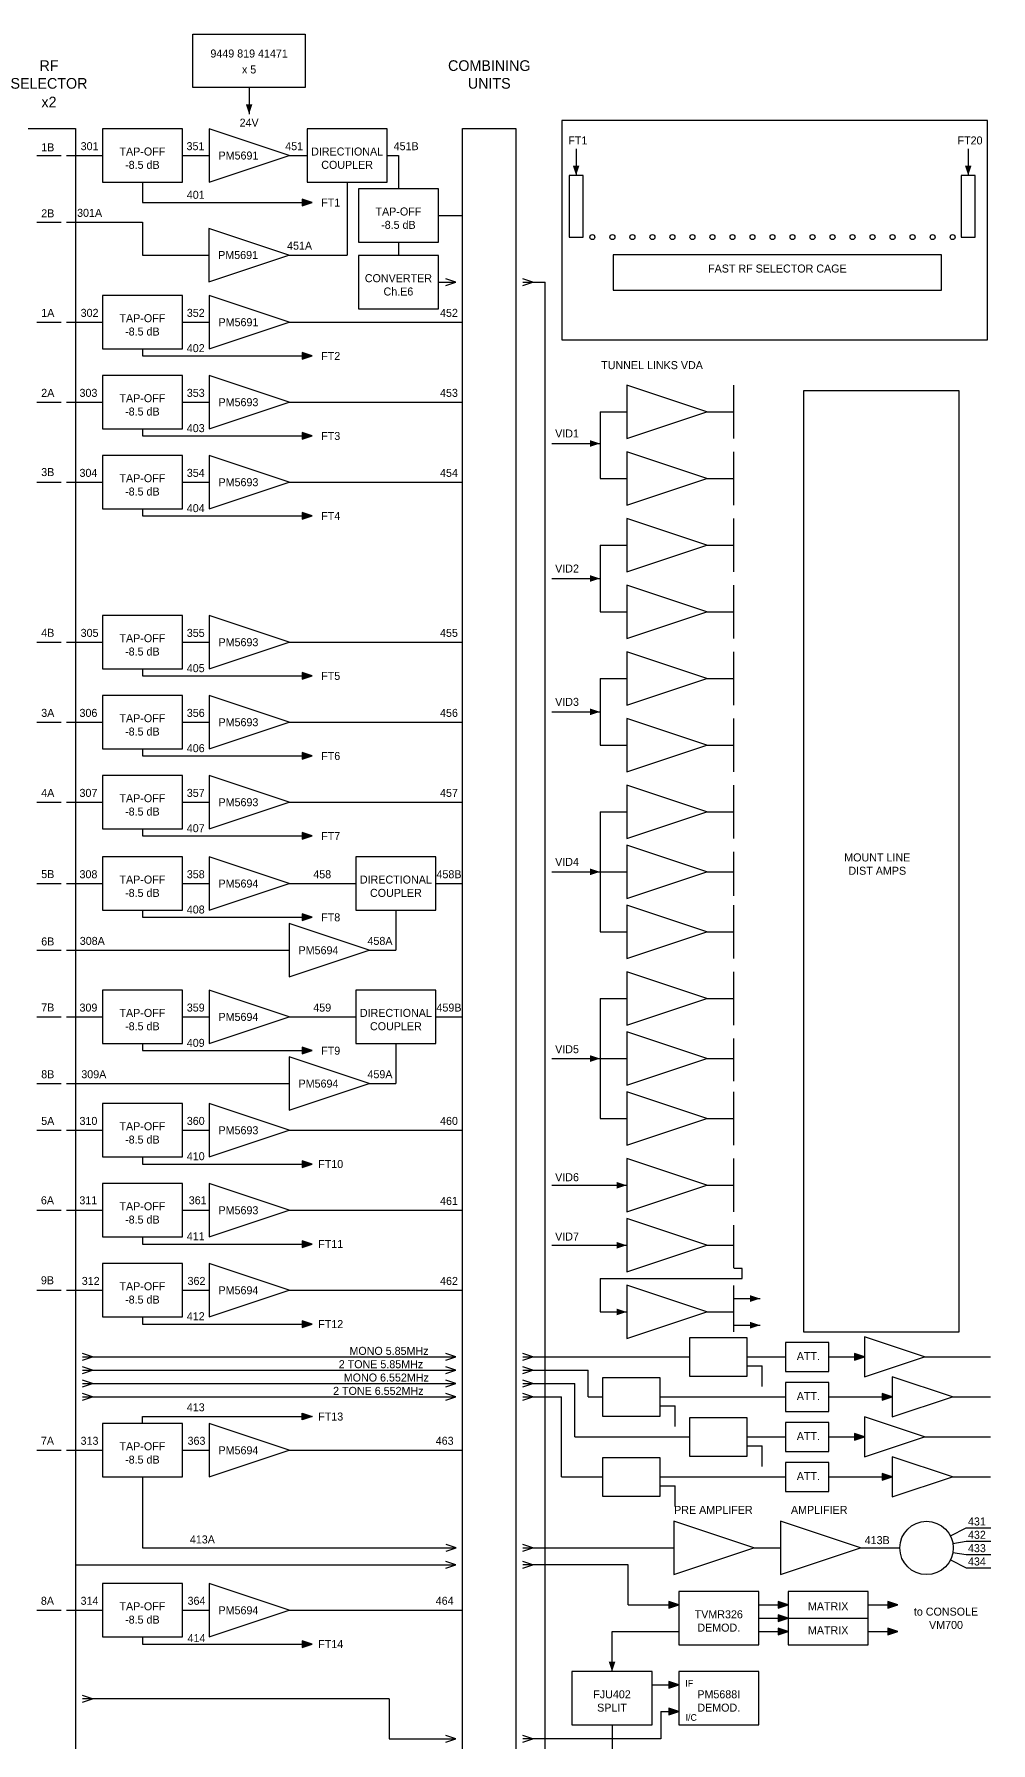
# Model space of a CAD drawing. Extents: x 20 to 823, y 22 to 1154.
# Drawn here: x 465 to 823, y 510 to 1151 of the extents above; entities that cross this region are included whole.
import ezdxf
from ezdxf.enums import TextEntityAlignment as Align

# ---------------------------------------------------------------- set-up
doc = ezdxf.new("R2010")
doc.units = 0
doc.linetypes.add('CENT', pattern=[0])
for name, color, linetype in [('BLOKKE', 6, 'CONTINUOUS'), ('KABEL-NUMMER', 4, 'CONTINUOUS'), ('TEKST', 7, 'CONTINUOUS'), ('WIRING', 5, 'CONTINUOUS')]:
    doc.layers.add(name, color=color, linetype=linetype)

msp = doc.modelspace()

# ---------------------------------------------------------------- linework, layer by layer
at = {"layer": 'BLOKKE', "color": 0}
for points in [[(524.37, 1150.66), (566.47, 1150.66), (566.47, 1130.66), (524.37, 1130.66)], [(460.42, 1115.3), (480.42, 1115.3), (480.42, 309.06), (460.42, 309.06)], [(490.42, 1095.16), (520.42, 1095.16), (520.42, 1115.16), (490.42, 1115.16)], [(530.42, 1115.16), (530.42, 1095.16), (560.42, 1105.16)], [(567.15, 1095.16), (597.15, 1095.16), (597.15, 1115.16), (567.15, 1115.16)], [(625.42, 1115.3), (645.42, 1115.3), (645.42, 297.66), (625.42, 297.66)], [(665.34, 1074.58), (670.59, 1074.58), (670.59, 1097.66), (665.34, 1097.66)], [(812.3, 1074.58), (817.55, 1074.58), (817.55, 1097.66), (812.3, 1097.66)], [(586.37, 1072.66), (616.37, 1072.66), (616.37, 1092.66), (586.37, 1092.66)], [(530.29, 1077.85), (530.29, 1057.85), (560.29, 1067.85)], [(586.37, 1047.66), (616.37, 1047.66), (616.37, 1067.66), (586.37, 1067.66)], [(681.89, 1054.63), (804.87, 1054.63), (804.87, 1067.93), (681.89, 1067.93)], [(490.42, 1032.66), (520.42, 1032.66), (520.42, 1052.66), (490.42, 1052.66)], [(530.42, 1052.66), (530.42, 1032.66), (560.42, 1042.66)], [(490.42, 1002.66), (520.42, 1002.66), (520.42, 1022.66), (490.42, 1022.66)], [(530.42, 1022.66), (530.42, 1002.66), (560.42, 1012.66)], [(686.92, 1019.04), (686.92, 999.04), (716.92, 1009.04)], [(686.92, 994.04), (686.92, 974.04), (716.92, 984.04)], [(490.42, 972.66), (520.42, 972.66), (520.42, 992.66), (490.42, 992.66)], [(530.42, 992.66), (530.42, 972.66), (560.42, 982.66)], [(686.92, 969.04), (686.92, 949.04), (716.92, 959.04)], [(686.92, 944.04), (686.92, 924.04), (716.92, 934.04)], [(490.42, 912.66), (520.42, 912.66), (520.42, 932.66), (490.42, 932.66)], [(530.42, 932.66), (530.42, 912.66), (560.42, 922.66)], [(686.92, 919.04), (686.92, 899.04), (716.92, 909.04)], [(490.42, 882.66), (520.42, 882.66), (520.42, 902.66), (490.42, 902.66)], [(530.42, 902.66), (530.42, 882.66), (560.42, 892.66)], [(686.92, 894.04), (686.92, 874.04), (716.92, 884.04)], [(490.42, 852.66), (520.42, 852.66), (520.42, 872.66), (490.42, 872.66)], [(530.42, 872.66), (530.42, 852.66), (560.42, 862.66)], [(686.92, 869.04), (686.92, 849.04), (716.92, 859.04)], [(686.92, 846.54), (686.92, 826.54), (716.92, 836.54)], [(490.42, 822.16), (520.42, 822.16), (520.42, 842.16), (490.42, 842.16)], [(530.42, 842.16), (530.42, 822.16), (560.42, 832.16)], [(585.42, 822.16), (615.42, 822.16), (615.42, 842.16), (585.42, 842.16)], [(686.92, 824.04), (686.92, 804.04), (716.92, 814.04)], [(560.42, 817.16), (560.42, 797.16), (590.42, 807.16)], [(686.92, 799.04), (686.92, 779.04), (716.92, 789.04)], [(490.42, 772.16), (520.42, 772.16), (520.42, 792.16), (490.42, 792.16)], [(530.42, 792.16), (530.42, 772.16), (560.42, 782.16)], [(585.42, 772.16), (615.42, 772.16), (615.42, 792.16), (585.42, 792.16)], [(686.92, 776.54), (686.92, 756.54), (716.92, 766.54)], [(560.42, 767.16), (560.42, 747.16), (590.42, 757.16)], [(490.42, 729.66), (520.42, 729.66), (520.42, 749.66), (490.42, 749.66)], [(530.42, 749.66), (530.42, 729.66), (560.42, 739.66)], [(686.92, 754.04), (686.92, 734.04), (716.92, 744.04)], [(686.92, 729.04), (686.92, 709.04), (716.92, 719.04)], [(490.42, 699.66), (520.42, 699.66), (520.42, 719.66), (490.42, 719.66)], [(530.42, 719.66), (530.42, 699.66), (560.42, 709.66)], [(686.92, 706.54), (686.92, 686.54), (716.92, 696.54)], [(490.42, 669.66), (520.42, 669.66), (520.42, 689.66), (490.42, 689.66)], [(530.42, 689.66), (530.42, 669.66), (560.42, 679.66)], [(686.92, 681.54), (686.92, 661.54), (716.92, 671.54)], [(710.43, 647.43), (732.11, 647.43), (732.11, 661.88), (710.43, 661.88)], [(746.38, 649.24), (762.63, 649.24), (762.63, 660.08), (746.38, 660.08)], [(776.08, 662.16), (776.08, 647.16), (798.58, 654.66)], [(786.46, 647.16), (786.46, 632.16), (808.96, 639.66)], [(677.82, 632.43), (699.5, 632.43), (699.5, 646.88), (677.82, 646.88)], [(746.38, 634.24), (762.63, 634.24), (762.63, 645.08), (746.38, 645.08)], [(490.42, 609.66), (520.42, 609.66), (520.42, 629.66), (490.42, 629.66)], [(530.42, 629.66), (530.42, 609.66), (560.42, 619.66)], [(710.43, 617.43), (732.11, 617.43), (732.11, 631.88), (710.43, 631.88)], [(746.38, 619.24), (762.63, 619.24), (762.63, 630.08), (746.38, 630.08)], [(776.08, 632.16), (776.08, 617.16), (798.58, 624.66)], [(677.82, 602.43), (699.5, 602.43), (699.5, 616.88), (677.82, 616.88)], [(746.38, 604.24), (762.63, 604.24), (762.63, 615.08), (746.38, 615.08)], [(786.46, 617.16), (786.46, 602.16), (808.96, 609.66)], [(704.54, 593.03), (704.54, 573.03), (734.54, 583.03)], [(744.54, 593.03), (744.54, 573.03), (774.54, 583.03)], [(490.42, 549.66), (520.42, 549.66), (520.42, 569.66), (490.42, 569.66)], [(530.42, 569.66), (530.42, 549.66), (560.42, 559.66)], [(706.42, 546.66), (736.42, 546.66), (736.42, 566.66), (706.42, 566.66)], [(747.42, 546.66), (777.42, 546.66), (777.42, 566.66), (747.42, 566.66)], [(666.42, 516.66), (696.42, 516.66), (696.42, 536.66), (666.42, 536.66)], [(706.42, 516.66), (736.42, 516.66), (736.42, 536.66), (706.42, 536.66)]]:
    msp.add_lwpolyline(points, close=True, dxfattribs=at)
at = {"layer": 'BLOKKE', "color": 0, "linetype": 'CENT'}
for points in [[(822.15, 1036.1), (822.15, 1118.26), (662.56, 1118.26), (662.56, 1036.1)], [(753.17, 664.04), (811.46, 664.04), (811.46, 1016.87), (753.17, 1016.87)]]:
    msp.add_lwpolyline(points, close=True, dxfattribs=at)
at = {"layer": 'BLOKKE', "color": 0}
msp.add_lwpolyline([(747.42, 556.66), (777.42, 556.66)], dxfattribs=at)
for centre, radius in [((674.06, 1074.58), 0.928), ((681.56, 1074.58), 0.928), ((689.06, 1074.58), 0.928), ((696.56, 1074.58), 0.928), ((704.06, 1074.58), 0.928), ((711.56, 1074.58), 0.928), ((719.06, 1074.58), 0.928), ((726.56, 1074.58), 0.928), ((734.06, 1074.58), 0.928), ((741.56, 1074.58), 0.928), ((749.06, 1074.58), 0.928), ((756.56, 1074.58), 0.928), ((764.06, 1074.58), 0.928), ((771.56, 1074.58), 0.928), ((779.06, 1074.58), 0.928), ((786.56, 1074.58), 0.928), ((794.06, 1074.58), 0.928), ((801.56, 1074.58), 0.928), ((809.06, 1074.58), 0.928), ((799.3, 583.03), 10)]:
    msp.add_circle(centre, radius, dxfattribs=at)
at = {"layer": 'WIRING', "color": 0}
for p, q in [((622.88, 1057.66), (619.13, 1058.91)), ((619.13, 1056.41), (622.88, 1057.66)), ((651.71, 1057.66), (647.96, 1058.91)), ((647.96, 1056.41), (651.71, 1057.66)), ((656.42, 316.12), (656.42, 1057.66)), ((486.71, 654.66), (482.96, 655.91)), ((482.96, 653.41), (486.71, 654.66)), ((622.88, 654.66), (619.13, 655.91)), ((619.13, 653.41), (622.88, 654.66)), ((651.71, 654.66), (647.96, 655.91)), ((647.96, 653.41), (651.71, 654.66)), ((486.71, 649.66), (482.96, 650.91)), ((482.96, 648.41), (486.71, 649.66)), ((622.88, 649.66), (619.13, 650.91)), ((619.13, 648.41), (622.88, 649.66)), ((651.71, 649.66), (647.96, 650.91)), ((647.96, 648.41), (651.71, 649.66)), ((672.49, 639.66), (672.49, 649.66)), ((737.74, 643.61), (737.74, 651.36)), ((486.71, 644.66), (482.96, 645.91)), ((482.96, 643.41), (486.71, 644.66)), ((486.71, 639.66), (482.96, 640.91)), ((622.88, 644.66), (619.13, 645.91)), ((619.13, 643.41), (622.88, 644.66)), ((622.88, 639.66), (619.13, 640.91)), ((651.71, 644.66), (647.96, 645.91)), ((647.96, 643.41), (651.71, 644.66)), ((651.71, 639.66), (647.96, 640.91)), ((667.49, 624.66), (667.49, 644.66)), ((482.96, 638.41), (486.71, 639.66)), ((619.13, 638.41), (622.88, 639.66)), ((647.96, 638.41), (651.71, 639.66)), ((662.49, 609.66), (662.49, 639.66)), ((705.13, 628.61), (705.13, 636.36)), ((737.74, 613.61), (737.74, 621.36)), ((705.13, 598.61), (705.13, 606.36)), ((622.96, 583.03), (619.21, 584.28)), ((651.79, 583.03), (648.04, 584.28)), ((622.88, 576.66), (619.13, 577.91)), ((619.13, 575.41), (622.88, 576.66)), ((619.21, 581.78), (622.96, 583.03)), ((651.71, 576.66), (647.96, 577.91)), ((647.96, 575.41), (651.71, 576.66)), ((687.44, 576.66), (647.96, 576.66)), ((648.04, 581.78), (651.79, 583.03)), ((687.44, 561.66), (687.44, 576.66)), ((486.71, 526.51), (482.96, 527.76)), ((482.96, 525.26), (486.71, 526.51)), ((622.88, 511.51), (619.13, 512.76)), ((651.71, 511.51), (647.96, 512.76)), ((619.13, 510.26), (622.88, 511.51)), ((647.96, 510.26), (651.71, 511.51))]:
    msp.add_line(p, q, dxfattribs=at)
for points in [[(545.42, 1130.66), (545.42, 1120.66)], [(465.88, 1105.16), (474.96, 1105.16)], [(476.96, 1105.16), (490.42, 1105.16)], [(520.42, 1105.16), (530.42, 1105.16)], [(560.42, 1105.16), (567.15, 1105.16)], [(597.15, 1105.16), (601.37, 1105.16)], [(601.37, 1105.16), (601.37, 1092.66)], [(667.96, 1107.66), (667.96, 1097.66)], [(814.92, 1107.66), (814.92, 1097.66)], [(505.42, 1095.16), (505.42, 1087.5), (569, 1087.5)], [(582.15, 1095.16), (582.15, 1067.85)], [(465.88, 1080.16), (474.96, 1080.16)], [(476.96, 1080.16), (505.42, 1080.16)], [(505.42, 1080.16), (505.42, 1067.85), (530.29, 1067.85)], [(616.37, 1082.66), (625.42, 1082.66)], [(601.37, 1072.66), (601.37, 1067.66)], [(560.29, 1067.85), (570.29, 1067.85)], [(560.29, 1067.85), (582.15, 1067.85)], [(616.37, 1057.66), (622.88, 1057.66)], [(647.96, 1057.66), (656.42, 1057.66)], [(465.88, 1042.66), (474.96, 1042.66)], [(476.96, 1042.66), (490.42, 1042.66)], [(520.42, 1042.66), (530.42, 1042.66)], [(560.42, 1042.66), (625.42, 1042.66)], [(505.42, 1032.66), (505.42, 1030), (569, 1030)], [(726.92, 1019.04), (726.92, 999.04)], [(465.88, 1012.66), (474.96, 1012.66)], [(476.96, 1012.66), (490.42, 1012.66)], [(520.42, 1012.66), (530.42, 1012.66)], [(560.42, 1012.66), (625.42, 1012.66)], [(676.92, 1009.04), (676.92, 984.04)], [(676.92, 1009.04), (686.92, 1009.04)], [(716.92, 1009.04), (726.92, 1009.04)], [(505.42, 1002.66), (505.42, 1000), (569, 1000)], [(658.92, 997.16), (676.92, 997.16)], [(726.92, 994.04), (726.92, 974.04)], [(465.88, 982.66), (474.96, 982.66)], [(476.96, 982.66), (490.42, 982.66)], [(520.42, 982.66), (530.42, 982.66)], [(560.42, 982.66), (625.42, 982.66)], [(676.92, 984.04), (686.92, 984.04)], [(716.92, 984.04), (726.92, 984.04)], [(505.42, 972.66), (505.42, 970), (569, 970)], [(726.92, 969.04), (726.92, 949.04)], [(676.92, 959.04), (676.92, 934.04)], [(676.92, 959.04), (686.92, 959.04)], [(716.92, 959.04), (726.92, 959.04)], [(658.92, 946.54), (676.92, 946.54)], [(726.92, 944.04), (726.92, 924.04)], [(676.92, 934.04), (686.92, 934.04)], [(716.92, 934.04), (726.92, 934.04)], [(465.88, 922.66), (474.96, 922.66)], [(476.96, 922.66), (490.42, 922.66)], [(476.96, 922.66), (490.42, 922.66)], [(520.42, 922.66), (530.42, 922.66)], [(560.42, 922.66), (625.42, 922.66)], [(726.92, 919.04), (726.92, 899.04)], [(505.42, 912.66), (505.42, 910), (569, 910)], [(676.92, 909.04), (676.92, 884.04)], [(676.92, 909.04), (686.92, 909.04)], [(716.92, 909.04), (726.92, 909.04)], [(465.88, 892.66), (474.96, 892.66)], [(476.96, 892.66), (490.42, 892.66)], [(476.96, 892.66), (490.42, 892.66)], [(520.42, 892.66), (530.42, 892.66)], [(560.42, 892.66), (625.42, 892.66)], [(658.92, 896.54), (676.92, 896.54)], [(726.92, 894.04), (726.92, 874.04)], [(505.42, 882.66), (505.42, 880), (569, 880)], [(676.92, 884.04), (686.92, 884.04)], [(716.92, 884.04), (726.92, 884.04)], [(726.92, 869.04), (726.92, 849.04)], [(465.88, 862.66), (474.96, 862.66)], [(476.96, 862.66), (490.42, 862.66)], [(476.96, 862.66), (490.42, 862.66)], [(520.42, 862.66), (530.42, 862.66)], [(560.42, 862.66), (625.42, 862.66)], [(676.92, 859.04), (686.92, 859.04)], [(676.92, 859.04), (676.92, 814.04)], [(716.92, 859.04), (726.92, 859.04)], [(505.42, 852.66), (505.42, 850), (569, 850)], [(726.92, 844.04), (726.92, 827.52)], [(658.92, 836.54), (676.92, 836.54)], [(676.92, 836.54), (686.92, 836.54)], [(716.92, 836.54), (726.92, 836.54)], [(465.88, 832.16), (474.96, 832.16)], [(476.96, 832.16), (490.42, 832.16)], [(520.42, 832.16), (530.42, 832.16)], [(560.42, 832.16), (585.42, 832.16)], [(615.42, 832.16), (625.42, 832.16)], [(615.42, 832.16), (625.42, 832.16)], [(505.42, 822.16), (505.42, 819.5), (569, 819.5)], [(600.42, 822.16), (600.42, 807.16)], [(726.92, 824.04), (726.92, 804.04)], [(676.92, 814.04), (686.92, 814.04)], [(716.92, 814.04), (726.92, 814.04)], [(465.88, 807.16), (474.96, 807.16)], [(476.96, 807.16), (560.42, 807.16)], [(590.42, 807.16), (600.42, 807.16)], [(590.42, 807.16), (600.42, 807.16)], [(726.92, 799.04), (726.92, 779.04)], [(676.92, 789.04), (686.92, 789.04)], [(676.92, 789.04), (676.92, 744.04)], [(716.92, 789.04), (726.92, 789.04)], [(465.88, 782.16), (474.96, 782.16)], [(476.96, 782.16), (490.42, 782.16)], [(520.42, 782.16), (530.42, 782.16)], [(560.42, 782.16), (585.42, 782.16)], [(615.42, 782.16), (625.42, 782.16)], [(615.42, 782.16), (625.42, 782.16)], [(505.42, 772.16), (505.42, 769.5), (569, 769.5)], [(600.42, 772.16), (600.42, 757.16)], [(726.92, 774.04), (726.92, 758.01)], [(658.92, 766.54), (676.92, 766.54)], [(676.92, 766.54), (686.92, 766.54)], [(716.92, 766.54), (726.92, 766.54)], [(465.88, 757.16), (474.96, 757.16)], [(476.96, 757.16), (560.42, 757.16)], [(590.42, 757.16), (600.42, 757.16)], [(590.42, 757.16), (600.42, 757.16)], [(726.92, 754.04), (726.92, 734.04)], [(676.92, 744.04), (686.92, 744.04)], [(716.92, 744.04), (726.92, 744.04)], [(465.88, 739.66), (474.96, 739.66)], [(476.96, 739.66), (490.42, 739.66)], [(520.42, 739.66), (530.42, 739.66)], [(560.42, 739.66), (625.42, 739.66)], [(505.42, 729.66), (505.42, 727), (569, 727)], [(726.92, 729.04), (726.92, 709.04)], [(658.92, 719.04), (686.92, 719.04)], [(716.92, 719.04), (726.92, 719.04)], [(465.88, 709.66), (474.96, 709.66)], [(476.96, 709.66), (490.42, 709.66)], [(520.42, 709.66), (530.42, 709.66)], [(560.42, 709.66), (625.42, 709.66)], [(505.42, 699.66), (505.42, 697), (569, 697)], [(726.92, 704.04), (726.92, 688.01)], [(658.92, 696.54), (686.92, 696.54)], [(716.92, 696.54), (726.92, 696.54)], [(730.14, 684.04), (730.14, 687.78), (727.09, 687.78)], [(465.88, 679.66), (474.96, 679.66)], [(476.96, 679.66), (490.42, 679.66)], [(520.42, 679.66), (530.42, 679.66)], [(560.42, 679.66), (625.42, 679.66)], [(676.92, 684.04), (730.14, 684.04)], [(676.92, 684.04), (676.92, 671.54)], [(726.92, 681.41), (726.92, 664.04)], [(726.92, 676.54), (736.92, 676.54)], [(505.42, 669.66), (505.42, 667), (569, 667)], [(676.92, 671.54), (686.92, 671.54)], [(716.92, 671.54), (726.92, 671.54)], [(726.92, 666.54), (736.92, 666.54)], [(482.96, 654.66), (622.88, 654.66)], [(647.96, 654.66), (710.43, 654.66)], [(732.11, 654.66), (746.38, 654.66)], [(762.63, 654.66), (776.08, 654.66)], [(798.58, 654.66), (823.23, 654.66)], [(482.96, 649.66), (622.88, 649.66)], [(647.96, 649.66), (672.49, 649.66)], [(732.11, 651.36), (737.74, 651.36)], [(482.96, 644.66), (622.88, 644.66)], [(647.96, 644.66), (667.49, 644.66)], [(482.96, 639.66), (622.88, 639.66)], [(647.96, 639.66), (662.49, 639.66)], [(672.49, 639.66), (677.82, 639.66)], [(699.5, 639.66), (746.38, 639.66)], [(699.5, 636.36), (705.13, 636.36)], [(762.63, 639.66), (786.46, 639.66)], [(808.96, 639.66), (823.23, 639.66)], [(505.42, 629.66), (505.42, 632.31), (569, 632.31)], [(667.49, 624.66), (710.43, 624.66)], [(732.11, 624.66), (746.38, 624.66)], [(762.63, 624.66), (776.08, 624.66)], [(798.58, 624.66), (823.23, 624.66)], [(465.88, 619.66), (474.96, 619.66)], [(476.96, 619.66), (490.42, 619.66)], [(520.42, 619.66), (530.42, 619.66)], [(560.42, 619.66), (625.42, 619.66)], [(732.11, 621.36), (737.74, 621.36)], [(505.42, 609.66), (505.42, 583.03), (622.96, 583.03)], [(662.49, 609.66), (677.82, 609.66)], [(699.5, 609.66), (746.38, 609.66)], [(762.63, 609.66), (786.46, 609.66)], [(808.96, 609.66), (823.23, 609.66)], [(699.5, 606.36), (705.13, 606.36)], [(808.23, 587.53), (814.18, 590.53)], [(814.18, 590.53), (823.37, 590.53)], [(809.16, 584.68), (814.18, 585.53)], [(814.18, 585.53), (823.37, 585.53)], [(480.42, 576.66), (622.88, 576.66)], [(647.96, 583.03), (704.54, 583.03)], [(734.54, 583.03), (744.54, 583.03)], [(774.54, 583.03), (789.3, 583.03)], [(808.23, 578.53), (814.18, 575.53)], [(809.16, 581.37), (814.18, 580.53)], [(814.18, 580.53), (823.37, 580.53)], [(814.18, 575.53), (823.37, 575.53)], [(465.88, 559.66), (474.96, 559.66)], [(476.96, 559.66), (490.42, 559.66)], [(520.42, 559.66), (530.42, 559.66)], [(560.42, 559.66), (625.42, 559.66)], [(687.44, 561.66), (706.42, 561.66)], [(736.42, 561.66), (747.42, 561.66)], [(777.42, 561.66), (788.58, 561.66)], [(681.42, 536.66), (681.42, 551.66), (706.42, 551.66)], [(736.42, 556.66), (747.42, 556.66)], [(736.42, 551.66), (747.42, 551.66)], [(777.42, 551.66), (788.58, 551.66)], [(505.42, 549.66), (505.42, 547), (569, 547)], [(597.88, 526.51), (482.96, 526.51)], [(597.88, 526.51), (597.88, 511.51), (622.88, 511.51)], [(696.42, 531.66), (706.42, 531.66)], [(696.42, 531.66), (706.42, 531.66)], [(699.74, 521.66), (699.74, 511.51), (647.96, 511.51)], [(699.74, 521.66), (706.42, 521.66)], [(681.42, 516.66), (681.42, 501.66), (706.42, 501.66)]]:
    msp.add_lwpolyline(points, dxfattribs=at)
for points in [[(565.25, 1088.75), (565.25, 1086.25), (569, 1087.5)], [(565.25, 1031.25), (565.25, 1028.75), (569, 1030)], [(565.25, 1001.25), (565.25, 998.75), (569, 1000)], [(565.25, 1001.25), (565.25, 998.75), (569, 1000)], [(565.25, 971.25), (565.25, 968.75), (569, 970)], [(565.25, 971.25), (565.25, 968.75), (569, 970)], [(565.25, 911.25), (565.25, 908.75), (569, 910)], [(565.25, 881.25), (565.25, 878.75), (569, 880)], [(565.25, 881.25), (565.25, 878.75), (569, 880)], [(565.25, 851.25), (565.25, 848.75), (569, 850)], [(565.25, 851.25), (565.25, 848.75), (569, 850)], [(565.25, 820.75), (565.25, 818.25), (569, 819.5)], [(565.25, 820.75), (565.25, 818.25), (569, 819.5)], [(565.25, 820.75), (565.25, 818.25), (569, 819.5)], [(565.25, 770.75), (565.25, 768.25), (569, 769.5)], [(565.25, 770.75), (565.25, 768.25), (569, 769.5)], [(565.25, 728.25), (565.25, 725.75), (569, 727)], [(565.25, 728.25), (565.25, 725.75), (569, 727)], [(565.25, 698.25), (565.25, 695.75), (569, 697)], [(565.25, 698.25), (565.25, 695.75), (569, 697)], [(565.25, 668.25), (565.25, 665.75), (569, 667)], [(565.25, 668.25), (565.25, 665.75), (569, 667)], [(772.33, 655.91), (772.33, 653.41), (776.08, 654.66)], [(772.33, 655.91), (772.33, 653.41), (776.08, 654.66)], [(782.71, 640.91), (782.71, 638.41), (786.46, 639.66)], [(782.71, 640.91), (782.71, 638.41), (786.46, 639.66)], [(565.25, 631.06), (565.25, 633.56), (569, 632.31)], [(565.25, 631.06), (565.25, 633.56), (569, 632.31)], [(772.33, 625.91), (772.33, 623.41), (776.08, 624.66)], [(772.33, 625.91), (772.33, 623.41), (776.08, 624.66)], [(782.71, 610.91), (782.71, 608.41), (786.46, 609.66)], [(782.71, 610.91), (782.71, 608.41), (786.46, 609.66)], [(702.67, 562.91), (702.67, 560.41), (706.42, 561.66)], [(702.67, 562.91), (702.67, 560.41), (706.42, 561.66)], [(743.67, 562.91), (743.67, 560.41), (747.42, 561.66)], [(743.67, 562.91), (743.67, 560.41), (747.42, 561.66)], [(743.67, 557.91), (743.67, 555.41), (747.42, 556.66)], [(743.67, 557.91), (743.67, 555.41), (747.42, 556.66)], [(784.83, 562.91), (784.83, 560.41), (788.58, 561.66)], [(784.83, 562.91), (784.83, 560.41), (788.58, 561.66)], [(743.67, 552.91), (743.67, 550.41), (747.42, 551.66)], [(743.67, 552.91), (743.67, 550.41), (747.42, 551.66)], [(784.83, 552.91), (784.83, 550.41), (788.58, 551.66)], [(784.83, 552.91), (784.83, 550.41), (788.58, 551.66)], [(565.25, 548.25), (565.25, 545.75), (569, 547)], [(565.25, 548.25), (565.25, 545.75), (569, 547)], [(702.67, 532.91), (702.67, 530.41), (706.42, 531.66)], [(702.67, 532.91), (702.67, 530.41), (706.42, 531.66)], [(702.67, 532.91), (702.67, 530.41), (706.42, 531.66)], [(702.67, 532.91), (702.67, 530.41), (706.42, 531.66)], [(702.67, 522.91), (702.67, 520.41), (706.42, 521.66)], [(702.67, 522.91), (702.67, 520.41), (706.42, 521.66)]]:
    msp.add_lwpolyline(points, close=True, dxfattribs=at)
for points in [[(546.67, 1124.41), (545.42, 1120.66), (545.42, 1124.41), (544.17, 1124.41)], [(545.42, 1120.66), (544.17, 1124.41), (546.67, 1124.41), (545.42, 1120.66)], [(545.42, 1124.41), (546.67, 1124.41), (545.42, 1120.66), (544.17, 1124.41)], [(667.96, 1101.41), (669.21, 1101.41), (667.96, 1097.66), (666.71, 1101.41)], [(667.96, 1097.66), (666.71, 1101.41), (669.21, 1101.41), (667.96, 1097.66)], [(669.21, 1101.41), (667.96, 1097.66), (667.96, 1101.41), (666.71, 1101.41)], [(816.17, 1101.41), (814.92, 1097.66), (814.92, 1101.41), (813.67, 1101.41)], [(814.92, 1097.66), (813.67, 1101.41), (816.17, 1101.41), (814.92, 1097.66)], [(814.92, 1101.41), (816.17, 1101.41), (814.92, 1097.66), (813.67, 1101.41)], [(565.25, 1086.25), (569, 1087.5), (565.25, 1088.75), (565.25, 1086.25)], [(565.25, 1087.5), (565.25, 1088.75), (569, 1087.5), (565.25, 1086.25)], [(569, 1087.5), (565.25, 1086.25), (565.25, 1088.75), (569, 1087.5)], [(565.25, 1088.75), (569, 1087.5), (565.25, 1087.5), (565.25, 1086.25)], [(565.25, 1031.25), (569, 1030), (565.25, 1030), (565.25, 1028.75)], [(569, 1030), (565.25, 1028.75), (565.25, 1031.25), (569, 1030)], [(565.25, 1030), (565.25, 1031.25), (569, 1030), (565.25, 1028.75)], [(565.25, 1028.75), (569, 1030), (565.25, 1031.25), (565.25, 1028.75)], [(565.25, 1001.25), (569, 1000), (565.25, 1000), (565.25, 998.75)], [(569, 1000), (565.25, 998.75), (565.25, 1001.25), (569, 1000)], [(565.25, 1000), (565.25, 1001.25), (569, 1000), (565.25, 998.75)], [(565.25, 998.75), (569, 1000), (565.25, 1001.25), (565.25, 998.75)], [(673.17, 998.41), (676.92, 997.16), (673.17, 997.16), (673.17, 995.91)], [(565.25, 971.25), (569, 970), (565.25, 970), (565.25, 968.75)], [(569, 970), (565.25, 968.75), (565.25, 971.25), (569, 970)], [(565.25, 970), (565.25, 971.25), (569, 970), (565.25, 968.75)], [(565.25, 968.75), (569, 970), (565.25, 971.25), (565.25, 968.75)], [(673.17, 947.79), (676.92, 946.54), (673.17, 946.54), (673.17, 945.29)], [(565.25, 911.25), (569, 910), (565.25, 910), (565.25, 908.75)], [(569, 910), (565.25, 908.75), (565.25, 911.25), (569, 910)], [(565.25, 910), (565.25, 911.25), (569, 910), (565.25, 908.75)], [(565.25, 908.75), (569, 910), (565.25, 911.25), (565.25, 908.75)], [(673.17, 897.79), (676.92, 896.54), (673.17, 896.54), (673.17, 895.29)], [(565.25, 878.75), (569, 880), (565.25, 881.25), (565.25, 878.75)], [(565.25, 880), (565.25, 881.25), (569, 880), (565.25, 878.75)], [(569, 880), (565.25, 878.75), (565.25, 881.25), (569, 880)], [(565.25, 881.25), (569, 880), (565.25, 880), (565.25, 878.75)], [(565.25, 848.75), (569, 850), (565.25, 851.25), (565.25, 848.75)], [(565.25, 850), (565.25, 851.25), (569, 850), (565.25, 848.75)], [(569, 850), (565.25, 848.75), (565.25, 851.25), (569, 850)], [(565.25, 851.25), (569, 850), (565.25, 850), (565.25, 848.75)], [(673.17, 837.79), (676.92, 836.54), (673.17, 836.54), (673.17, 835.29)], [(565.25, 820.75), (569, 819.5), (565.25, 819.5), (565.25, 818.25)], [(569, 819.5), (565.25, 818.25), (565.25, 820.75), (569, 819.5)], [(565.25, 819.5), (565.25, 820.75), (569, 819.5), (565.25, 818.25)], [(565.25, 818.25), (569, 819.5), (565.25, 820.75), (565.25, 818.25)], [(565.25, 768.25), (569, 769.5), (565.25, 770.75), (565.25, 768.25)], [(565.25, 770.75), (569, 769.5), (565.25, 769.5), (565.25, 768.25)], [(673.17, 767.79), (676.92, 766.54), (673.17, 766.54), (673.17, 765.29)], [(565.25, 728.25), (569, 727), (565.25, 727), (565.25, 725.75)], [(565.25, 725.75), (569, 727), (565.25, 728.25), (565.25, 725.75)], [(683.17, 720.29), (686.92, 719.04), (683.17, 719.04), (683.17, 717.79)], [(565.25, 695.75), (569, 697), (565.25, 698.25), (565.25, 695.75)], [(565.25, 698.25), (569, 697), (565.25, 697), (565.25, 695.75)], [(683.17, 697.79), (686.92, 696.54), (683.17, 696.54), (683.17, 695.29)], [(683.17, 672.79), (686.92, 671.54), (683.17, 671.54), (683.17, 670.29)], [(733.17, 677.79), (736.92, 676.54), (733.17, 676.54), (733.17, 675.29)], [(565.25, 665.75), (569, 667), (565.25, 668.25), (565.25, 665.75)], [(565.25, 668.25), (569, 667), (565.25, 667), (565.25, 665.75)], [(733.17, 667.79), (736.92, 666.54), (733.17, 666.54), (733.17, 665.29)], [(772.33, 653.41), (776.08, 654.66), (772.33, 655.91), (772.33, 653.41)], [(772.33, 655.91), (776.08, 654.66), (772.33, 654.66), (772.33, 653.41)], [(782.71, 640.91), (786.46, 639.66), (782.71, 639.66), (782.71, 638.41)], [(782.71, 638.41), (786.46, 639.66), (782.71, 640.91), (782.71, 638.41)], [(565.25, 631.06), (569, 632.31), (565.25, 632.31), (565.25, 633.56)], [(565.25, 633.56), (569, 632.31), (565.25, 631.06), (565.25, 633.56)], [(772.33, 625.91), (776.08, 624.66), (772.33, 624.66), (772.33, 623.41)], [(772.33, 623.41), (776.08, 624.66), (772.33, 625.91), (772.33, 623.41)], [(782.71, 608.41), (786.46, 609.66), (782.71, 610.91), (782.71, 608.41)], [(782.71, 610.91), (786.46, 609.66), (782.71, 609.66), (782.71, 608.41)], [(702.67, 562.91), (706.42, 561.66), (702.67, 561.66), (702.67, 560.41)], [(702.67, 560.41), (706.42, 561.66), (702.67, 562.91), (702.67, 560.41)], [(743.67, 560.41), (747.42, 561.66), (743.67, 562.91), (743.67, 560.41)], [(743.67, 562.91), (747.42, 561.66), (743.67, 561.66), (743.67, 560.41)], [(743.67, 557.91), (747.42, 556.66), (743.67, 556.66), (743.67, 555.41)], [(743.67, 555.41), (747.42, 556.66), (743.67, 557.91), (743.67, 555.41)], [(784.83, 562.91), (788.58, 561.66), (784.83, 561.66), (784.83, 560.41)], [(784.83, 560.41), (788.58, 561.66), (784.83, 562.91), (784.83, 560.41)], [(743.67, 550.41), (747.42, 551.66), (743.67, 552.91), (743.67, 550.41)], [(743.67, 552.91), (747.42, 551.66), (743.67, 551.66), (743.67, 550.41)], [(784.83, 552.91), (788.58, 551.66), (784.83, 551.66), (784.83, 550.41)], [(784.83, 550.41), (788.58, 551.66), (784.83, 552.91), (784.83, 550.41)], [(565.25, 548.25), (569, 547), (565.25, 547), (565.25, 545.75)], [(565.25, 545.75), (569, 547), (565.25, 548.25), (565.25, 545.75)], [(680.17, 540.41), (681.42, 536.66), (681.42, 540.41), (682.67, 540.41)], [(702.67, 530.41), (706.42, 531.66), (702.67, 532.91), (702.67, 530.41)], [(702.67, 532.91), (706.42, 531.66), (702.67, 531.66), (702.67, 530.41)], [(702.67, 532.91), (706.42, 531.66), (702.67, 531.66), (702.67, 530.41)], [(702.67, 530.41), (706.42, 531.66), (702.67, 532.91), (702.67, 530.41)], [(702.67, 522.91), (706.42, 521.66), (702.67, 521.66), (702.67, 520.41)], [(702.67, 520.41), (706.42, 521.66), (702.67, 522.91), (702.67, 520.41)]]:
    msp.add_solid(points, dxfattribs=at)

# ---------------------------------------------------------------- texts
at = {"layer": 'KABEL-NUMMER', "color": 0}
for s, height, p in [('1B', 3, (469.97, 1106.73)), ('301', 3, (485.64, 1107.16)), ('351', 3, (525.32, 1107.16)), ('451', 3, (562.3, 1107.16)), ('451B', 3, (604.27, 1107.16)), ('401', 3, (525.42, 1088.93)), ('2B', 3, (469.97, 1081.98)), ('301A', 3, (485.64, 1082.16)), ('451A', 3, (564.33, 1069.85)), ('1A', 3, (469.97, 1044.66)), ('302', 3, (485.64, 1044.66)), ('352', 3, (525.42, 1044.66)), ('452', 3, (620.32, 1044.66)), ('402', 3, (525.42, 1031.43)), ('2A', 3, (469.97, 1014.66)), ('303', 3, (485.21, 1014.66)), ('353', 3, (525.42, 1014.66)), ('453', 3, (620.32, 1014.66)), ('403', 3, (525.42, 1001.43)), ('VID1', 3, (664.57, 999.42)), ('3B', 3, (469.97, 984.96)), ('304', 3, (485.21, 984.66)), ('354', 3, (525.42, 984.66)), ('454', 3, (620.32, 984.66)), ('404', 3, (525.42, 971.43)), ('VID2', 3, (664.57, 948.79)), ('4B', 3, (469.97, 924.68)), ('305', 3, (485.64, 924.66)), ('355', 3, (525.42, 924.66)), ('455', 3, (620.32, 924.66)), ('405', 3, (525.42, 911.43)), ('3A', 3, (469.97, 894.66)), ('306', 3, (485.21, 894.66)), ('356', 3, (525.42, 894.66)), ('456', 3, (620.32, 894.66)), ('VID3', 3, (664.57, 898.79)), ('406', 3, (525.42, 881.43)), ('4A', 3, (469.97, 864.66)), ('307', 3, (485.21, 864.66)), ('357', 3, (525.42, 864.66)), ('457', 3, (620.32, 864.66)), ('407', 3, (525.42, 851.43)), ('VID4', 3, (664.57, 838.79)), ('5B', 3, (469.97, 834.21)), ('308', 3, (485.21, 834.16)), ('358', 3, (525.42, 834.16)), ('458', 3, (572.82, 834.16)), ('458B', 3, (620.32, 834.16)), ('408', 3, (525.42, 820.93)), ('6B', 3, (469.97, 808.96)), ('308A', 3, (486.65, 809.16)), ('458A', 3, (594.46, 809.16)), ('7B', 3, (469.97, 784.21)), ('309', 3, (485.21, 784.16)), ('359', 3, (525.42, 784.16)), ('459', 3, (572.82, 784.16)), ('459B', 3, (620.32, 784.16)), ('409', 3, (525.42, 770.93)), ('VID5', 3, (664.57, 768.55)), ('8B', 3, (469.97, 759.16)), ('309A', 3, (487.22, 759.16)), ('459A', 3, (594.46, 759.16)), ('5A', 3, (469.97, 741.66)), ('310', 3, (485.21, 741.66)), ('360', 3, (525.42, 741.66)), ('460', 3, (620.32, 741.66)), ('410', 3, (525.42, 728.43)), ('VID6', 3, (664.57, 720.55)), ('6A', 3, (469.85, 711.9)), ('311', 3, (485.16, 711.9)), ('361', 3, (526.15, 711.9)), ('461', 3, (620.32, 711.66)), ('411', 3, (525.42, 698.43)), ('VID7', 3, (664.57, 698.3)), ('9B', 3, (469.85, 681.9)), ('312', 3, (486.06, 681.66)), ('362', 3, (525.7, 681.66)), ('462', 3, (620.32, 681.66)), ('412', 3, (525.42, 668.43)), ('MONO 5.85MHz', 3, (597.84, 655.43)), ('2 TONE 5.85MHz', 3, (594.84, 650.43)), ('MONO 6.552MHz', 3, (596.84, 645.43)), ('2 TONE 6.552MHz', 3, (593.84, 640.43)), ('413', 3, (525.42, 634.28)), ('7A', 3, (469.85, 621.72)), ('313', 3, (485.61, 621.72)), ('363', 3, (525.7, 621.72)), ('463', 3, (618.7, 621.72)), ('431', 3, (818.16, 591.46)), ('432', 3, (818.16, 586.46)), ('413A', 3, (527.91, 584.72)), ('413B', 3, (780.8, 584.46)), ('433', 3, (818.16, 581.46)), ('434', 3, (818.16, 576.46)), ('8A', 3, (469.85, 561.72)), ('314', 3, (485.61, 561.72)), ('364', 3, (525.7, 561.72)), ('464', 3, (618.7, 561.72)), ('414', 3, (525.7, 547.72)), ('IF', 2.5, (710.38, 531.05)), ('I/C', 2.5, (711.1, 518.22))]:
    msp.add_text(s, height=height, dxfattribs=at).set_placement(p, align=Align.CENTER)
at = {"layer": 'TEKST', "color": 0}
for s, height, p in [('RF', 4, (470.42, 1136.87)), ('COMBINING', 4, (635.42, 1136.87)), ('SELECTOR', 4, (470.42, 1130.21)), ('UNITS', 4, (635.42, 1130.21)), ('x2', 4, (470.42, 1123.21)), ('TAP-OFF', 3, (505.42, 1105.16)), ('-8.5 dB', 3, (505.42, 1100.16)), ('DIRECTIONAL', 3, (582.15, 1105.16)), ('COUPLER', 3, (582.15, 1100.16)), ('TAP-OFF', 3, (601.37, 1082.66)), ('-8.5 dB', 3, (601.37, 1077.66)), ('FAST RF SELECTOR CAGE', 3, (743.38, 1061.28)), ('CONVERTER', 3, (601.37, 1057.66)), ('Ch.E6', 3, (601.37, 1052.66)), ('TAP-OFF', 3, (505.42, 1042.66)), ('-8.5 dB', 3, (505.42, 1037.66)), ('TUNNEL LINKS VDA', 3, (696.41, 1025.05)), ('TAP-OFF', 3, (505.42, 1012.66)), ('-8.5 dB', 3, (505.42, 1007.66)), ('TAP-OFF', 3, (505.42, 982.66)), ('-8.5 dB', 3, (505.42, 977.66)), ('TAP-OFF', 3, (505.42, 922.66)), ('-8.5 dB', 3, (505.42, 917.66)), ('TAP-OFF', 3, (505.42, 892.66)), ('-8.5 dB', 3, (505.42, 887.66)), ('TAP-OFF', 3, (505.42, 862.66)), ('-8.5 dB', 3, (505.42, 857.66)), ('MOUNT LINE', 3, (780.82, 840.46)), ('TAP-OFF', 3, (505.42, 832.16)), ('DIRECTIONAL', 3, (600.42, 832.16)), ('DIST AMPS', 3, (780.82, 835.46)), ('-8.5 dB', 3, (505.42, 827.16)), ('COUPLER', 3, (600.42, 827.16)), ('TAP-OFF', 3, (505.42, 782.16)), ('DIRECTIONAL', 3, (600.42, 782.16)), ('-8.5 dB', 3, (505.42, 777.16)), ('COUPLER', 3, (600.42, 777.16)), ('TAP-OFF', 3, (505.42, 739.66)), ('-8.5 dB', 3, (505.42, 734.66)), ('TAP-OFF', 3, (505.42, 709.66)), ('-8.5 dB', 3, (505.42, 704.66)), ('TAP-OFF', 3, (505.42, 679.66)), ('-8.5 dB', 3, (505.42, 674.66)), ('TAP-OFF', 3, (505.42, 619.66)), ('-8.5 dB', 3, (505.42, 614.66)), ('TAP-OFF', 3, (505.42, 559.66)), ('-8.5 dB', 3, (505.42, 554.66)), ('TVMR326', 3, (721.42, 556.66)), ('MATRIX', 3, (762.42, 559.66)), ('to CONSOLE', 3, (806.58, 557.66)), ('DEMOD.', 3, (721.42, 551.66)), ('MATRIX', 3, (762.42, 550.66)), ('VM700', 3, (806.58, 552.66)), ('FJU402', 3, (681.42, 526.66)), ('PM5688I', 3, (721.42, 526.66)), ('SPLIT', 3, (681.42, 521.66)), ('DEMOD.', 3, (721.42, 521.66))]:
    msp.add_text(s, height=height, dxfattribs=at).set_placement(p, align=Align.CENTER)
for s, p in [('9449 819 41471', (545.42, 1143.41)), ('x 5', (545.42, 1137.41)), ('24V', (545.42, 1117.5)), ('FT1', (668.61, 1110.82)), ('FT20', (815.58, 1110.82)), ('PM5691', (541.42, 1105.16)), ('FT1', (576, 1087.5)), ('PM5691', (541.29, 1067.85)), ('PM5691', (541.42, 1042.66)), ('FT2', (576, 1030)), ('PM5693', (541.42, 1012.66)), ('FT3', (576, 1000)), ('PM5693', (541.42, 982.66)), ('FT4', (576, 970)), ('PM5693', (541.42, 922.66)), ('FT5', (576, 910)), ('PM5693', (541.42, 892.66)), ('FT6', (576, 880)), ('PM5693', (541.42, 862.66)), ('FT7', (576, 850)), ('PM5694', (541.42, 832.16)), ('FT8', (576, 819.5)), ('PM5694', (571.42, 807.16)), ('PM5694', (541.42, 782.16)), ('FT9', (576, 769.5)), ('PM5694', (571.42, 757.16)), ('PM5693', (541.42, 739.66)), ('FT10', (576, 727)), ('PM5693', (541.42, 709.66)), ('FT11', (576, 697)), ('PM5694', (541.42, 679.66)), ('FT12', (576, 667)), ('ATT.', (755, 654.97)), ('ATT.', (755, 639.97)), ('FT13', (576, 632.31)), ('ATT.', (755, 624.97)), ('PM5694', (541.42, 619.66)), ('ATT.', (755, 609.97)), ('PRE AMPLIFER', (719.41, 597.31)), ('AMPLIFIER', (759.06, 597.31)), ('PM5694', (541.42, 559.66)), ('FT14', (576, 547))]:
    msp.add_text(s, height=3, dxfattribs=at).set_placement(p, align=Align.MIDDLE)

doc.saveas('drawing.dxf')
